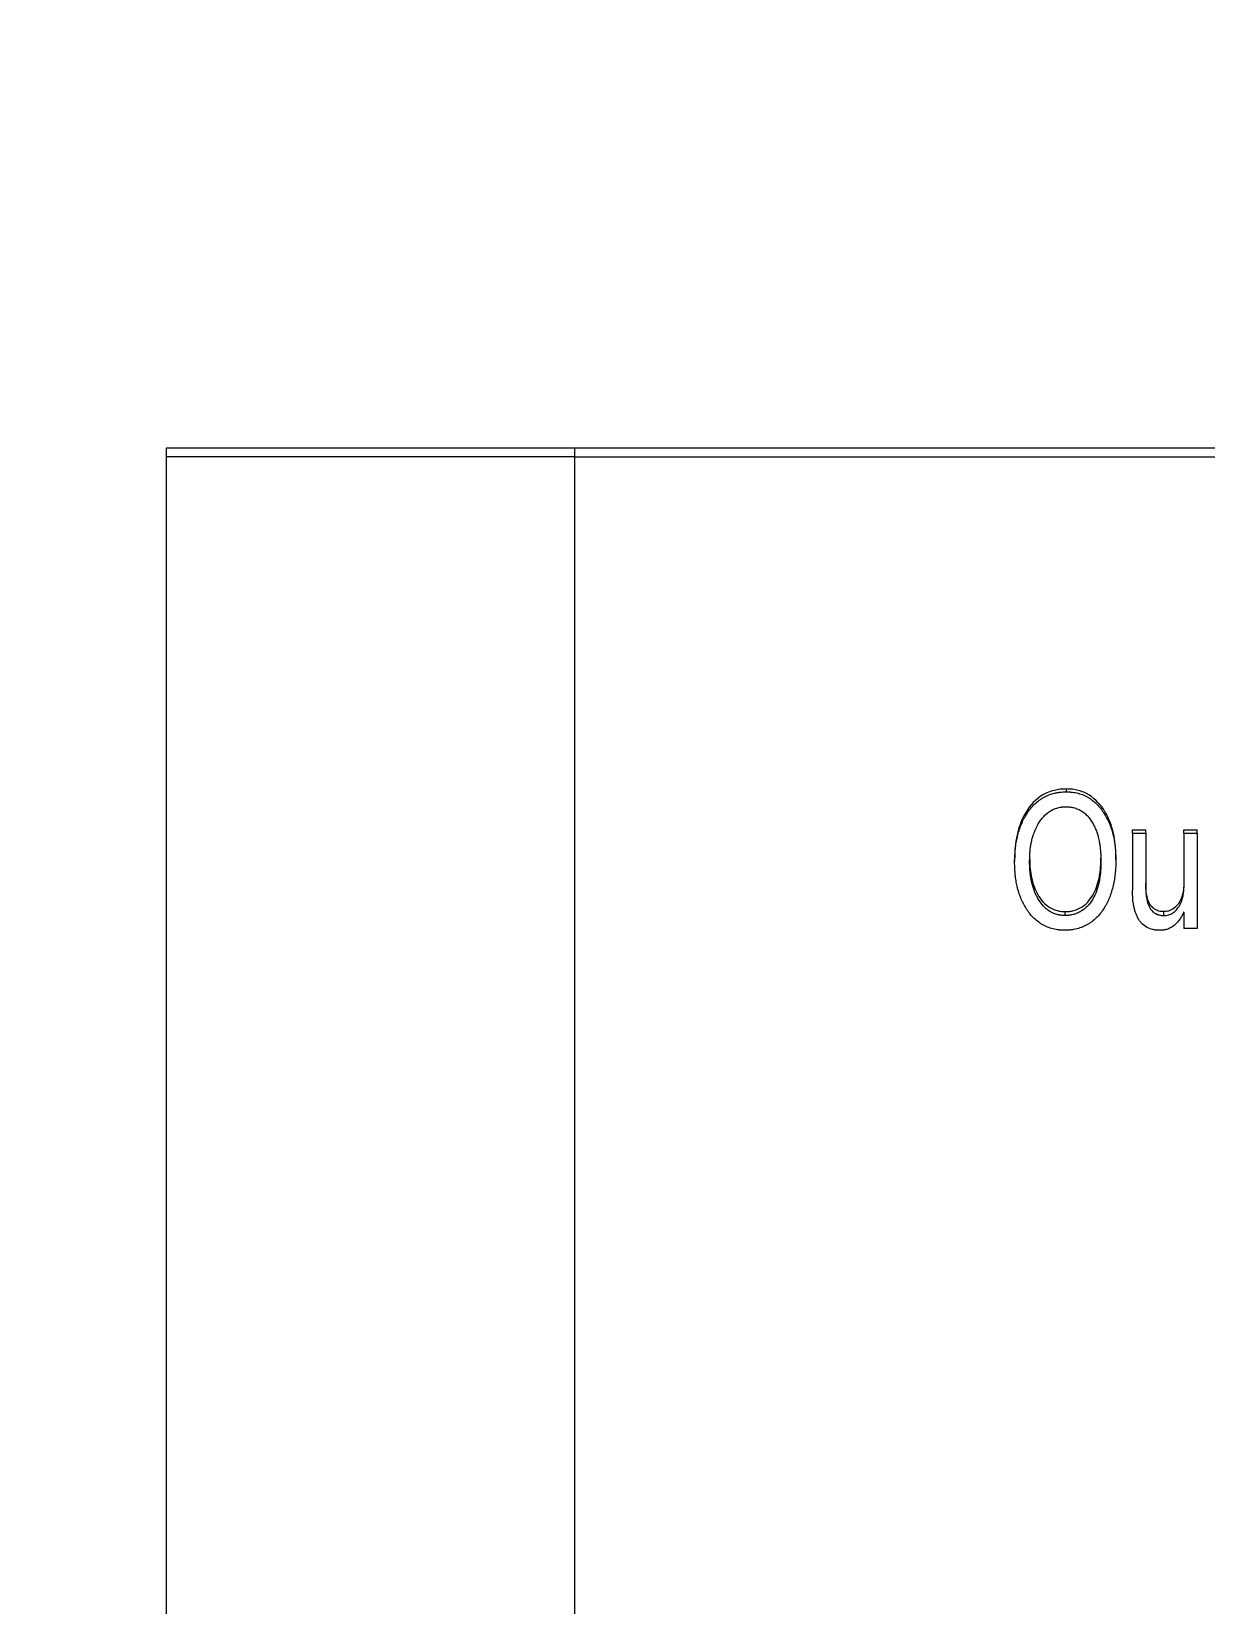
# Model space of a CAD drawing. Header units: inches. Extents: x 1531 to 2581, y 452 to 704.
# Drawn here: x 1670.32 to 1687.57, y 581.52 to 604.64 of the extents above; entities that cross this region are included whole.
import ezdxf

# ---------------------------------------------------------------- set-up
doc = ezdxf.new("R2010")
doc.units = ezdxf.units.IN
doc.header["$LTSCALE"] = 15
doc.styles.get("Standard").update_dxf_attribs({"font": 'txt', "bigfont": 'gbcbig.shx'})
doc.dimstyles.new('1.5', dxfattribs={"dimtxt": 1, "dimasz": 0.3, "dimexe": 0.18, "dimexo": 0.0625, "dimgap": 0.09, "dimtad": 0, "dimtih": 1, "dimtoh": 1, "dimzin": 0, "dimdsep": 46, "dimtxsty": 'Standard', "dimcen": 0, "dimadec": 0, "dimazin": 2, "dimtfac": 1, "dimtofl": 0, "dimtmove": 0, "dimatfit": 3, "dimfxl": 1, "dimtolj": 1, "dimtzin": 0, "dimarcsym": 0})

# ---------------------------------------------------------------- blocks, each defined once
blk = doc.blocks.new('*D176')
at = {"color": 0, "lineweight": -2}
for p, q in [((1625.849, 583.429), (1627.838, 584.296)), ((1625.549, 583.429), (1625.849, 583.429))]:
    blk.add_line(p, q, dxfattribs=at)
at = {"color": 0}
blk.add_solid([(1627.818, 584.342), (1627.858, 584.25), (1628.113, 584.416)], dxfattribs=at)
at = {"layer": 'Defpoints', "color": 0}
for p in [(1692.293, 612.361), (1628.113, 584.416)]:
    blk.add_point(p, dxfattribs=at)
at = {"color": 0, "insert": (1623.209, 583.429), "char_height": 1, "attachment_point": 5}
blk.add_mtext('\\A1;∅70.00', dxfattribs=at)
blk = doc.blocks.new('*D200')
at = {"color": 0, "lineweight": -2}
for p, q in [((1634.103, 587.193), (1633.827, 587.075)), ((1634.403, 587.193), (1634.103, 587.193))]:
    blk.add_line(p, q, dxfattribs=at)
at = {"color": 0}
blk.add_solid([(1633.808, 587.121), (1633.847, 587.029), (1633.552, 586.957)], dxfattribs=at)
at = {"layer": 'Defpoints', "color": 0}
for p in [(1686.855, 609.82), (1633.552, 586.957)]:
    blk.add_point(p, dxfattribs=at)
at = {"color": 0, "insert": (1636.826, 587.193), "char_height": 1, "attachment_point": 5}
blk.add_mtext('\\A1;∅58.00', dxfattribs=at)

msp = doc.modelspace()

# ---------------------------------------------------------------- linework, layer by layer
at = {"color": 7, "linetype": 'Continuous', "lineweight": 15}
for p, q in [((1672.31, 598.388), (1672.31, 598.52)), ((1672.31, 598.52), (1678.31, 598.52)), ((1678.31, 598.388), (1672.31, 598.388)), ((1672.31, 578.388), (1672.31, 598.388)), ((1678.31, 598.52), (1678.31, 598.388)), ((1678.31, 598.52), (1713.81, 598.52)), ((1678.31, 598.388), (1678.31, 570.642)), ((1678.31, 598.388), (1713.81, 598.388)), ((1685.544, 593.461), (1685.544, 593.503)), ((1686.514, 592.9), (1686.709, 592.9)), ((1686.514, 592.853), (1686.514, 592.9)), ((1686.514, 592.853), (1686.514, 592.016)), ((1686.514, 592.853), (1686.709, 592.853)), ((1686.709, 592.853), (1686.709, 592.9)), ((1686.709, 592.853), (1686.709, 592.062)), ((1687.27, 592.9), (1687.465, 592.9)), ((1687.27, 592.853), (1687.27, 592.9)), ((1687.27, 592.853), (1687.27, 592.057)), ((1687.27, 592.853), (1687.465, 592.853)), ((1687.465, 592.853), (1687.465, 592.9)), ((1687.465, 592.853), (1687.465, 591.449)), ((1684.782, 592.417), (1684.782, 592.468)), ((1686.27, 592.464), (1686.27, 592.514)), ((1685.52, 591.699), (1685.52, 591.642)), ((1686.975, 591.642), (1686.975, 591.699)), ((1687.27, 591.69), (1687.266, 591.69)), ((1687.27, 591.69), (1687.27, 591.449)), ((1687.465, 591.449), (1687.27, 591.449))]:
    msp.add_line(p, q, dxfattribs=at)
for points, knots in [([(1685.544, 593.503), (1685.514, 593.502), (1685.453, 593.5), (1685.334, 593.479), (1685.135, 593.401), (1684.923, 593.169), (1684.822, 592.884), (1684.786, 592.647), (1684.784, 592.527), (1684.782, 592.468)], [0, 0, 0, 0, 0.062755, 0.12548, 0.250572, 0.499089, 0.749021, 0.874501, 1, 1, 1, 1]), ([(1686.27, 592.514), (1686.269, 592.571), (1686.266, 592.685), (1686.23, 592.909), (1686.13, 593.178), (1685.932, 593.4), (1685.744, 593.478), (1685.631, 593.501), (1685.573, 593.502), (1685.544, 593.503)], [0, 0, 0, 0, 0.125467, 0.250909, 0.500809, 0.749507, 0.874563, 0.937267, 1, 1, 1, 1]), ([(1684.782, 592.417), (1684.783, 592.454), (1684.784, 592.488), (1684.786, 592.533), (1684.786, 592.548), (1684.788, 592.567), (1684.788, 592.574), (1684.789, 592.583), (1684.789, 592.586), (1684.79, 592.59), (1684.79, 592.592), (1684.79, 592.595), (1684.79, 592.596), (1684.793, 592.63), (1684.797, 592.66), (1684.804, 592.705), (1684.806, 592.72), (1684.81, 592.741), (1684.811, 592.749), (1684.814, 592.763), (1684.815, 592.769), (1684.83, 592.84), (1684.848, 592.9), (1684.88, 592.984), (1684.892, 593.011), (1684.911, 593.051), (1684.917, 593.064), (1684.928, 593.083), (1684.931, 593.089), (1684.937, 593.098), (1684.938, 593.102), (1684.942, 593.108), (1684.944, 593.11), (1684.98, 593.171), (1685.018, 593.221), (1685.081, 593.285), (1685.102, 593.305), (1685.137, 593.332), (1685.148, 593.341), (1685.172, 593.357), (1685.183, 593.364), (1685.248, 593.402), (1685.304, 593.425), (1685.379, 593.444), (1685.394, 593.447), (1685.417, 593.451), (1685.424, 593.452), (1685.435, 593.454), (1685.439, 593.454), (1685.444, 593.455), (1685.446, 593.455), (1685.45, 593.456), (1685.452, 593.456), (1685.474, 593.458), (1685.504, 593.46), (1685.544, 593.461)], [0, 0, 0, 0, 0.0625, 0.0625, 0.09375, 0.09375, 0.109375, 0.109375, 0.117188, 0.117188, 0.121094, 0.121094, 0.125, 0.125, 0.1875, 0.1875, 0.21875, 0.21875, 0.234375, 0.234375, 0.25, 0.25, 0.375, 0.375, 0.4375, 0.4375, 0.46875, 0.46875, 0.484375, 0.484375, 0.492188, 0.492188, 0.5, 0.5, 0.625, 0.625, 0.6875, 0.6875, 0.71875, 0.71875, 0.75, 0.75, 0.875, 0.875, 0.90625, 0.90625, 0.921875, 0.921875, 0.929688, 0.929688, 0.933594, 0.933594, 0.9375, 0.9375, 1, 1, 1, 1]), ([(1685.544, 593.461), (1685.564, 593.461), (1685.58, 593.46), (1685.602, 593.459), (1685.608, 593.458), (1685.617, 593.458), (1685.62, 593.457), (1685.626, 593.457), (1685.627, 593.457), (1685.658, 593.453), (1685.687, 593.447), (1685.744, 593.432), (1685.772, 593.423), (1685.811, 593.406), (1685.824, 593.4), (1685.85, 593.387), (1685.862, 593.379), (1685.92, 593.344), (1685.962, 593.309), (1686.021, 593.247), (1686.04, 593.225), (1686.067, 593.189), (1686.076, 593.177), (1686.089, 593.158), (1686.093, 593.151), (1686.102, 593.138), (1686.106, 593.131), (1686.138, 593.078), (1686.163, 593.028), (1686.194, 592.948), (1686.204, 592.921), (1686.217, 592.879), (1686.221, 592.864), (1686.226, 592.842), (1686.228, 592.835), (1686.232, 592.82), (1686.234, 592.812), (1686.241, 592.779), (1686.246, 592.751), (1686.253, 592.709), (1686.255, 592.694), (1686.258, 592.672), (1686.259, 592.665), (1686.26, 592.654), (1686.26, 592.65), (1686.261, 592.643), (1686.262, 592.638), (1686.266, 592.593), (1686.269, 592.535), (1686.27, 592.464)], [0, 0, 0, 0, 0.03125, 0.03125, 0.046875, 0.046875, 0.054688, 0.054688, 0.0625, 0.0625, 0.125, 0.125, 0.1875, 0.1875, 0.21875, 0.21875, 0.25, 0.25, 0.375, 0.375, 0.4375, 0.4375, 0.46875, 0.46875, 0.484375, 0.484375, 0.5, 0.5, 0.625, 0.625, 0.6875, 0.6875, 0.71875, 0.71875, 0.734375, 0.734375, 0.75, 0.75, 0.8125, 0.8125, 0.84375, 0.84375, 0.859375, 0.859375, 0.867188, 0.867188, 0.875, 0.875, 1, 1, 1, 1]), ([(1685.002, 592.438), (1685.003, 592.495), (1685.004, 592.539), (1685.007, 592.574), (1685.008, 592.578), (1685.008, 592.584), (1685.008, 592.586), (1685.009, 592.595), (1685.01, 592.601), (1685.012, 592.618), (1685.013, 592.629), (1685.018, 592.662), (1685.021, 592.684), (1685.026, 592.71), (1685.028, 592.716), (1685.03, 592.727), (1685.031, 592.733), (1685.035, 592.75), (1685.038, 592.761), (1685.047, 592.795), (1685.053, 592.816), (1685.075, 592.879), (1685.092, 592.919), (1685.114, 592.962), (1685.117, 592.968), (1685.123, 592.978), (1685.126, 592.984), (1685.135, 592.999), (1685.141, 593.009), (1685.161, 593.038), (1685.174, 593.057), (1685.216, 593.108), (1685.247, 593.137), (1685.289, 593.168), (1685.3, 593.175), (1685.319, 593.187), (1685.329, 593.192), (1685.358, 593.207), (1685.379, 593.216), (1685.411, 593.226), (1685.423, 593.229), (1685.445, 593.234), (1685.455, 593.236), (1685.468, 593.238), (1685.47, 593.238), (1685.474, 593.238), (1685.476, 593.239), (1685.483, 593.239), (1685.488, 593.24), (1685.505, 593.241), (1685.518, 593.242), (1685.533, 593.242)], [0, 0, 0, 0, 0.125, 0.125, 0.132812, 0.132812, 0.140625, 0.140625, 0.15625, 0.15625, 0.1875, 0.1875, 0.25, 0.25, 0.265625, 0.265625, 0.28125, 0.28125, 0.3125, 0.3125, 0.375, 0.375, 0.5, 0.5, 0.515625, 0.515625, 0.53125, 0.53125, 0.5625, 0.5625, 0.625, 0.625, 0.75, 0.75, 0.78125, 0.78125, 0.8125, 0.8125, 0.875, 0.875, 0.90625, 0.90625, 0.9375, 0.9375, 0.945312, 0.945312, 0.953125, 0.953125, 0.96875, 0.96875, 1, 1, 1, 1]), ([(1685.533, 593.242), (1685.562, 593.241), (1685.585, 593.24), (1685.602, 593.237), (1685.605, 593.237), (1685.611, 593.236), (1685.614, 593.236), (1685.622, 593.234), (1685.627, 593.233), (1685.644, 593.23), (1685.655, 593.227), (1685.71, 593.211), (1685.75, 593.191), (1685.795, 593.159), (1685.803, 593.153), (1685.819, 593.139), (1685.827, 593.132), (1685.85, 593.11), (1685.865, 593.094), (1685.907, 593.042), (1685.932, 593.003), (1685.956, 592.952), (1685.958, 592.949), (1685.962, 592.939), (1685.964, 592.934), (1685.97, 592.92), (1685.974, 592.91), (1685.986, 592.881), (1685.993, 592.86), (1686.012, 592.796), (1686.023, 592.75), (1686.032, 592.696), (1686.032, 592.691), (1686.034, 592.681), (1686.035, 592.676), (1686.037, 592.66), (1686.038, 592.649), (1686.042, 592.616), (1686.044, 592.592), (1686.046, 592.566), (1686.046, 592.564), (1686.046, 592.56), (1686.047, 592.558), (1686.047, 592.551), (1686.047, 592.547), (1686.048, 592.532), (1686.048, 592.522), (1686.05, 592.489), (1686.05, 592.463), (1686.051, 592.435)], [0, 0, 0, 0, 0.0625, 0.0625, 0.070312, 0.070312, 0.078125, 0.078125, 0.09375, 0.09375, 0.125, 0.125, 0.25, 0.25, 0.28125, 0.28125, 0.3125, 0.3125, 0.375, 0.375, 0.5, 0.5, 0.515625, 0.515625, 0.53125, 0.53125, 0.5625, 0.5625, 0.625, 0.625, 0.75, 0.75, 0.765625, 0.765625, 0.78125, 0.78125, 0.8125, 0.8125, 0.875, 0.875, 0.882812, 0.882812, 0.890625, 0.890625, 0.90625, 0.90625, 0.9375, 0.9375, 1, 1, 1, 1]), ([(1685.519, 591.425), (1685.5, 591.425), (1685.483, 591.426), (1685.461, 591.427), (1685.454, 591.427), (1685.445, 591.428), (1685.442, 591.428), (1685.437, 591.429), (1685.435, 591.429), (1685.419, 591.431), (1685.405, 591.433), (1685.377, 591.438), (1685.361, 591.442), (1685.318, 591.452), (1685.291, 591.461), (1685.251, 591.478), (1685.238, 591.484), (1685.212, 591.496), (1685.198, 591.504), (1685.14, 591.538), (1685.096, 591.572), (1685.036, 591.633), (1685.017, 591.655), (1684.989, 591.691), (1684.98, 591.703), (1684.967, 591.722), (1684.963, 591.728), (1684.954, 591.741), (1684.949, 591.749), (1684.917, 591.801), (1684.892, 591.851), (1684.86, 591.931), (1684.85, 591.958), (1684.837, 592.001), (1684.833, 592.015), (1684.827, 592.037), (1684.825, 592.044), (1684.821, 592.059), (1684.819, 592.067), (1684.812, 592.1), (1684.807, 592.127), (1684.8, 592.17), (1684.798, 592.184), (1684.795, 592.207), (1684.794, 592.214), (1684.792, 592.225), (1684.792, 592.229), (1684.791, 592.235), (1684.791, 592.237), (1684.791, 592.24), (1684.791, 592.243), (1684.786, 592.288), (1684.783, 592.345), (1684.782, 592.417)], [0, 0, 0, 0, 0.03125, 0.03125, 0.046875, 0.046875, 0.054688, 0.054688, 0.0625, 0.0625, 0.09375, 0.09375, 0.125, 0.125, 0.1875, 0.1875, 0.21875, 0.21875, 0.25, 0.25, 0.375, 0.375, 0.4375, 0.4375, 0.46875, 0.46875, 0.484375, 0.484375, 0.5, 0.5, 0.625, 0.625, 0.6875, 0.6875, 0.71875, 0.71875, 0.734375, 0.734375, 0.75, 0.75, 0.8125, 0.8125, 0.84375, 0.84375, 0.859375, 0.859375, 0.867188, 0.867188, 0.871094, 0.871094, 0.875, 0.875, 1, 1, 1, 1]), ([(1685.002, 592.489), (1685.003, 592.445), (1685.005, 592.358), (1685.027, 592.185), (1685.092, 591.976), (1685.228, 591.794), (1685.367, 591.722), (1685.453, 591.702), (1685.497, 591.7), (1685.52, 591.699)], [0, 0, 0, 0, 0.125441, 0.250864, 0.500941, 0.749747, 0.874637, 0.937298, 1, 1, 1, 1]), ([(1685.52, 591.642), (1685.49, 591.643), (1685.468, 591.644), (1685.452, 591.647), (1685.448, 591.647), (1685.443, 591.648), (1685.44, 591.649), (1685.432, 591.65), (1685.426, 591.651), (1685.41, 591.655), (1685.4, 591.658), (1685.346, 591.675), (1685.307, 591.695), (1685.262, 591.729), (1685.255, 591.734), (1685.239, 591.748), (1685.232, 591.755), (1685.209, 591.777), (1685.195, 591.793), (1685.153, 591.844), (1685.129, 591.882), (1685.104, 591.931), (1685.102, 591.935), (1685.097, 591.944), (1685.095, 591.949), (1685.088, 591.964), (1685.084, 591.973), (1685.072, 592.003), (1685.064, 592.023), (1685.044, 592.086), (1685.033, 592.129), (1685.023, 592.181), (1685.022, 592.186), (1685.02, 592.196), (1685.02, 592.201), (1685.017, 592.217), (1685.016, 592.228), (1685.011, 592.26), (1685.009, 592.283), (1685.007, 592.309), (1685.007, 592.311), (1685.006, 592.315), (1685.006, 592.317), (1685.006, 592.324), (1685.005, 592.328), (1685.005, 592.343), (1685.004, 592.353), (1685.003, 592.386), (1685.002, 592.411), (1685.002, 592.438)], [0, 0, 0, 0, 0.0625, 0.0625, 0.070312, 0.070312, 0.078125, 0.078125, 0.09375, 0.09375, 0.125, 0.125, 0.25, 0.25, 0.28125, 0.28125, 0.3125, 0.3125, 0.375, 0.375, 0.5, 0.5, 0.515625, 0.515625, 0.53125, 0.53125, 0.5625, 0.5625, 0.625, 0.625, 0.75, 0.75, 0.765625, 0.765625, 0.78125, 0.78125, 0.8125, 0.8125, 0.875, 0.875, 0.882812, 0.882812, 0.890625, 0.890625, 0.90625, 0.90625, 0.9375, 0.9375, 1, 1, 1, 1]), ([(1686.27, 592.464), (1686.27, 592.426), (1686.269, 592.393), (1686.267, 592.348), (1686.266, 592.334), (1686.265, 592.314), (1686.264, 592.308), (1686.264, 592.299), (1686.263, 592.296), (1686.263, 592.29), (1686.263, 592.288), (1686.259, 592.253), (1686.256, 592.223), (1686.249, 592.179), (1686.247, 592.164), (1686.243, 592.142), (1686.242, 592.135), (1686.239, 592.121), (1686.238, 592.115), (1686.223, 592.044), (1686.206, 591.985), (1686.175, 591.901), (1686.163, 591.874), (1686.145, 591.835), (1686.138, 591.822), (1686.128, 591.803), (1686.124, 591.797), (1686.119, 591.788), (1686.117, 591.785), (1686.114, 591.779), (1686.112, 591.776), (1686.077, 591.716), (1686.039, 591.666), (1685.978, 591.602), (1685.956, 591.582), (1685.923, 591.555), (1685.911, 591.547), (1685.888, 591.53), (1685.877, 591.523), (1685.812, 591.484), (1685.757, 591.461), (1685.683, 591.442), (1685.668, 591.439), (1685.646, 591.435), (1685.639, 591.434), (1685.628, 591.432), (1685.624, 591.432), (1685.618, 591.431), (1685.617, 591.431), (1685.613, 591.43), (1685.61, 591.43), (1685.589, 591.428), (1685.559, 591.426), (1685.519, 591.425)], [0, 0, 0, 0, 0.0625, 0.0625, 0.09375, 0.09375, 0.109375, 0.109375, 0.117188, 0.117188, 0.125, 0.125, 0.1875, 0.1875, 0.21875, 0.21875, 0.234375, 0.234375, 0.25, 0.25, 0.375, 0.375, 0.4375, 0.4375, 0.46875, 0.46875, 0.484375, 0.484375, 0.492188, 0.492188, 0.5, 0.5, 0.625, 0.625, 0.6875, 0.6875, 0.71875, 0.71875, 0.75, 0.75, 0.875, 0.875, 0.90625, 0.90625, 0.921875, 0.921875, 0.929688, 0.929688, 0.933594, 0.933594, 0.9375, 0.9375, 1, 1, 1, 1]), ([(1685.52, 591.699), (1685.542, 591.7), (1685.587, 591.701), (1685.675, 591.719), (1685.82, 591.783), (1685.964, 591.964), (1686.026, 592.177), (1686.048, 592.353), (1686.05, 592.441), (1686.051, 592.485)], [0, 0, 0, 0, 0.062747, 0.125461, 0.250437, 0.498838, 0.748995, 0.874482, 1, 1, 1, 1]), ([(1686.051, 592.435), (1686.05, 592.377), (1686.048, 592.333), (1686.046, 592.299), (1686.045, 592.295), (1686.045, 592.289), (1686.045, 592.286), (1686.044, 592.278), (1686.043, 592.272), (1686.042, 592.255), (1686.04, 592.244), (1686.036, 592.211), (1686.033, 592.189), (1686.028, 592.163), (1686.027, 592.156), (1686.025, 592.144), (1686.024, 592.139), (1686.02, 592.121), (1686.017, 592.11), (1686.009, 592.076), (1686.003, 592.054), (1685.982, 591.991), (1685.966, 591.951), (1685.945, 591.91), (1685.942, 591.904), (1685.936, 591.894), (1685.933, 591.888), (1685.924, 591.873), (1685.918, 591.863), (1685.899, 591.834), (1685.885, 591.816), (1685.842, 591.766), (1685.81, 591.738), (1685.757, 591.702), (1685.737, 591.691), (1685.696, 591.673), (1685.675, 591.665), (1685.631, 591.653), (1685.609, 591.649), (1685.584, 591.646), (1685.583, 591.646), (1685.579, 591.645), (1685.576, 591.645), (1685.569, 591.644), (1685.564, 591.644), (1685.548, 591.643), (1685.535, 591.642), (1685.52, 591.642)], [0, 0, 0, 0, 0.125, 0.125, 0.132812, 0.132812, 0.140625, 0.140625, 0.15625, 0.15625, 0.1875, 0.1875, 0.25, 0.25, 0.265625, 0.265625, 0.28125, 0.28125, 0.3125, 0.3125, 0.375, 0.375, 0.5, 0.5, 0.515625, 0.515625, 0.53125, 0.53125, 0.5625, 0.5625, 0.625, 0.625, 0.75, 0.75, 0.8125, 0.8125, 0.875, 0.875, 0.9375, 0.9375, 0.945312, 0.945312, 0.953125, 0.953125, 0.96875, 0.96875, 1, 1, 1, 1]), ([(1686.975, 591.699), (1686.951, 591.7), (1686.904, 591.703), (1686.84, 591.732), (1686.788, 591.78), (1686.753, 591.839), (1686.731, 591.906), (1686.713, 591.998), (1686.71, 592.069), (1686.709, 592.116)], [0, 0, 0, 0, 0.124921, 0.24966, 0.366669, 0.4993, 0.613597, 0.749643, 1, 1, 1, 1]), ([(1687.27, 592.111), (1687.27, 592.087), (1687.268, 592.041), (1687.253, 591.948), (1687.212, 591.838), (1687.134, 591.744), (1687.057, 591.71), (1687.011, 591.7), (1686.987, 591.7), (1686.975, 591.699)], [0, 0, 0, 0, 0.125443, 0.250871, 0.500819, 0.74962, 0.874587, 0.93728, 1, 1, 1, 1]), ([(1686.917, 591.425), (1686.905, 591.425), (1686.896, 591.425), (1686.883, 591.426), (1686.879, 591.426), (1686.872, 591.427), (1686.87, 591.427), (1686.85, 591.429), (1686.833, 591.432), (1686.781, 591.443), (1686.749, 591.456), (1686.692, 591.489), (1686.666, 591.509), (1686.633, 591.547), (1686.622, 591.56), (1686.608, 591.582), (1686.603, 591.589), (1686.597, 591.601), (1686.595, 591.605), (1686.59, 591.613), (1686.588, 591.617), (1686.573, 591.649), (1686.561, 591.679), (1686.546, 591.727), (1686.542, 591.744), (1686.536, 591.77), (1686.534, 591.778), (1686.532, 591.792), (1686.531, 591.796), (1686.53, 591.805), (1686.529, 591.811), (1686.519, 591.871), (1686.515, 591.938), (1686.514, 592.016)], [0, 0, 0, 0, 0.03125, 0.03125, 0.046875, 0.046875, 0.0625, 0.0625, 0.125, 0.125, 0.25, 0.25, 0.375, 0.375, 0.4375, 0.4375, 0.46875, 0.46875, 0.484375, 0.484375, 0.5, 0.5, 0.625, 0.625, 0.6875, 0.6875, 0.71875, 0.71875, 0.734375, 0.734375, 0.75, 0.75, 1, 1, 1, 1]), ([(1686.709, 592.062), (1686.709, 592.033), (1686.71, 592.007), (1686.713, 591.972), (1686.714, 591.961), (1686.715, 591.946), (1686.716, 591.941), (1686.717, 591.934), (1686.717, 591.931), (1686.717, 591.928), (1686.717, 591.927), (1686.718, 591.924), (1686.718, 591.924), (1686.722, 591.895), (1686.727, 591.87), (1686.736, 591.836), (1686.739, 591.825), (1686.745, 591.81), (1686.746, 591.805), (1686.749, 591.798), (1686.75, 591.796), (1686.752, 591.791), (1686.753, 591.79), (1686.765, 591.763), (1686.778, 591.741), (1686.8, 591.714), (1686.807, 591.706), (1686.82, 591.695), (1686.824, 591.691), (1686.832, 591.685), (1686.836, 591.682), (1686.851, 591.672), (1686.861, 591.667), (1686.877, 591.659), (1686.883, 591.657), (1686.891, 591.654), (1686.894, 591.653), (1686.899, 591.652), (1686.903, 591.651), (1686.923, 591.645), (1686.947, 591.642), (1686.975, 591.642)], [0, 0, 0, 0, 0.125, 0.125, 0.1875, 0.1875, 0.21875, 0.21875, 0.234375, 0.234375, 0.242188, 0.242188, 0.25, 0.25, 0.375, 0.375, 0.4375, 0.4375, 0.46875, 0.46875, 0.484375, 0.484375, 0.5, 0.5, 0.625, 0.625, 0.6875, 0.6875, 0.71875, 0.71875, 0.75, 0.75, 0.8125, 0.8125, 0.84375, 0.84375, 0.859375, 0.859375, 0.875, 0.875, 1, 1, 1, 1]), ([(1686.975, 591.642), (1686.983, 591.642), (1686.99, 591.642), (1686.999, 591.643), (1687.001, 591.643), (1687.006, 591.644), (1687.008, 591.644), (1687.022, 591.646), (1687.034, 591.648), (1687.057, 591.655), (1687.068, 591.659), (1687.09, 591.668), (1687.101, 591.675), (1687.128, 591.693), (1687.145, 591.707), (1687.169, 591.733), (1687.176, 591.743), (1687.187, 591.758), (1687.191, 591.763), (1687.198, 591.774), (1687.202, 591.78), (1687.228, 591.826), (1687.245, 591.869), (1687.258, 591.928), (1687.26, 591.94), (1687.263, 591.957), (1687.264, 591.963), (1687.265, 591.972), (1687.266, 591.975), (1687.266, 591.981), (1687.267, 591.984), (1687.269, 592.004), (1687.27, 592.027), (1687.27, 592.057)], [0, 0, 0, 0, 0.03125, 0.03125, 0.046875, 0.046875, 0.0625, 0.0625, 0.125, 0.125, 0.1875, 0.1875, 0.25, 0.25, 0.375, 0.375, 0.4375, 0.4375, 0.46875, 0.46875, 0.5, 0.5, 0.75, 0.75, 0.8125, 0.8125, 0.84375, 0.84375, 0.859375, 0.859375, 0.875, 0.875, 1, 1, 1, 1]), ([(1687.266, 591.69), (1687.26, 591.678), (1687.256, 591.668), (1687.249, 591.655), (1687.248, 591.651), (1687.245, 591.645), (1687.244, 591.644), (1687.242, 591.64), (1687.242, 591.64), (1687.236, 591.629), (1687.232, 591.621), (1687.222, 591.604), (1687.217, 591.596), (1687.199, 591.57), (1687.187, 591.554), (1687.167, 591.532), (1687.161, 591.525), (1687.147, 591.512), (1687.141, 591.507), (1687.118, 591.488), (1687.102, 591.476), (1687.068, 591.457), (1687.051, 591.45), (1687.023, 591.44), (1687.013, 591.437), (1686.999, 591.433), (1686.994, 591.432), (1686.987, 591.431), (1686.985, 591.43), (1686.98, 591.43), (1686.977, 591.429), (1686.962, 591.427), (1686.943, 591.426), (1686.917, 591.425)], [0, 0, 0, 0, 0.0625, 0.0625, 0.09375, 0.09375, 0.109375, 0.109375, 0.125, 0.125, 0.1875, 0.1875, 0.25, 0.25, 0.375, 0.375, 0.4375, 0.4375, 0.5, 0.5, 0.625, 0.625, 0.75, 0.75, 0.8125, 0.8125, 0.84375, 0.84375, 0.859375, 0.859375, 0.875, 0.875, 1, 1, 1, 1])]:
    msp.add_open_spline(points, degree=3, knots=knots, dxfattribs=at)

# ---------------------------------------------------------------- dimensions: what is measured, and where the dimension line sits
for p1, p2, picture, middle in [((1692.293, 612.361), (1628.113, 584.416), '*D176', (1623.209, 583.429)), ((1686.855, 609.82), (1633.552, 586.957), '*D200', (1636.826, 587.193))]:
    dim = msp.add_diameter_dim_2p(p1=p1, p2=p2, dimstyle='1.5')
    dim.commit()
    dim.dimension.update_dxf_attribs({"geometry": picture, "text_midpoint": middle, "dimtype": 163})

doc.saveas('drawing.dxf')
